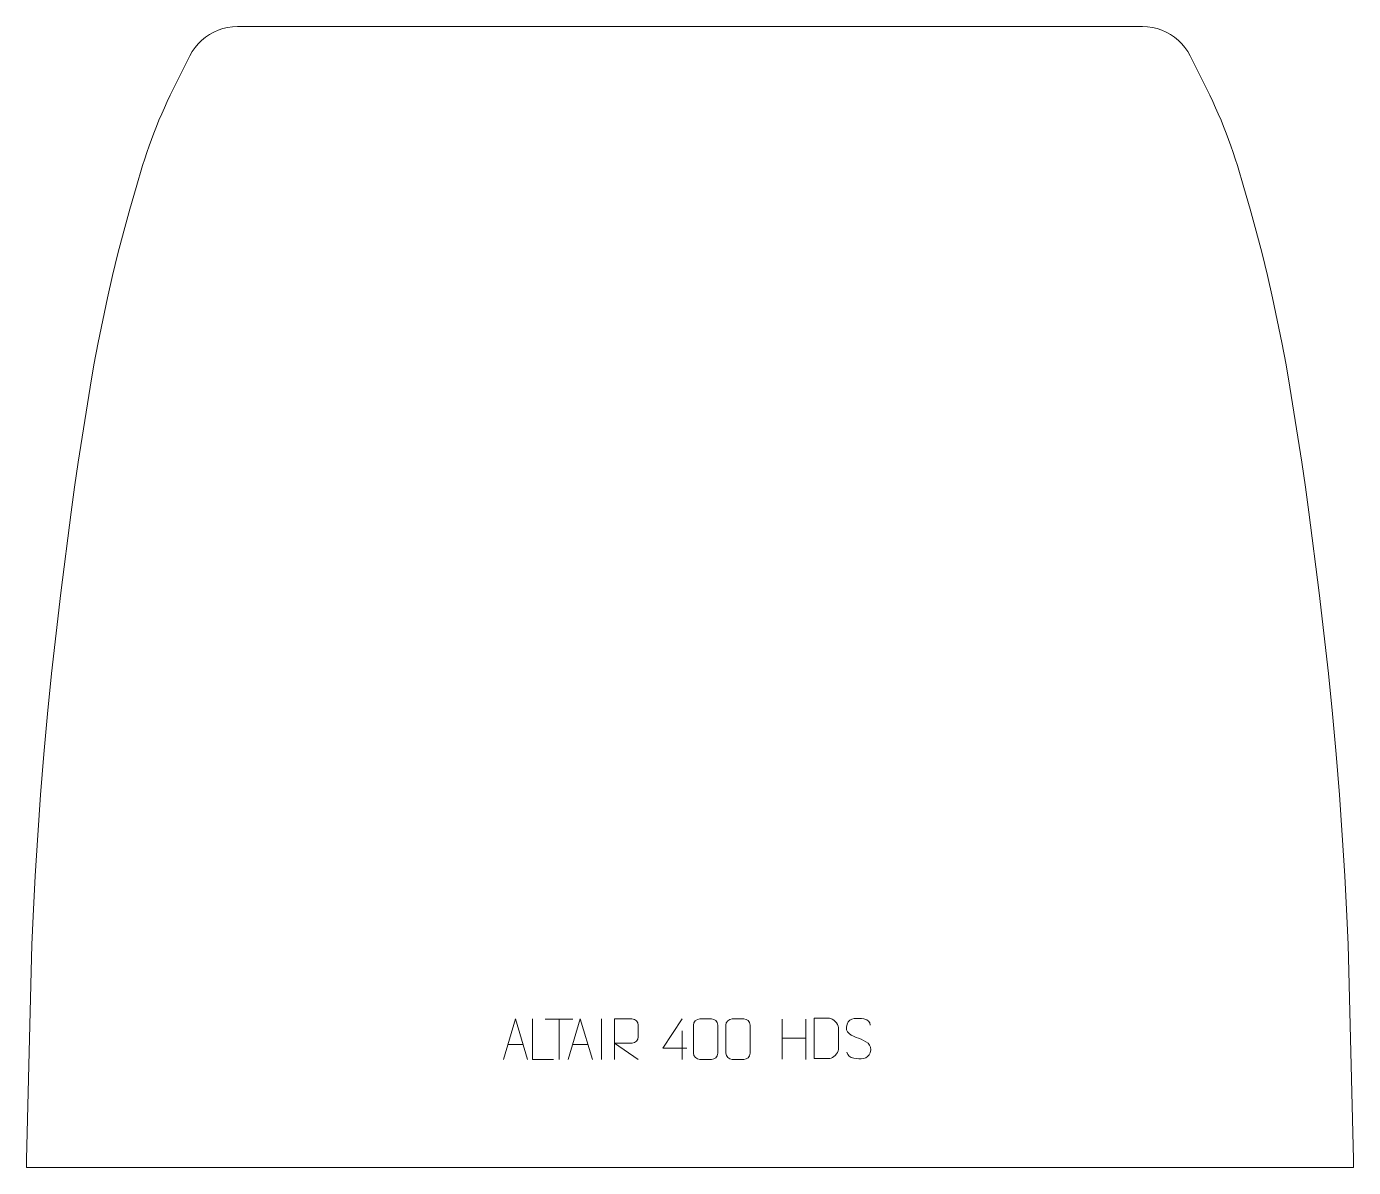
# Model space of a CAD drawing. Header units: millimetres. Extents: x -410 to 410, y 753 to 1458.
import ezdxf

# ---------------------------------------------------------------- set-up
doc = ezdxf.new("R2010")
doc.units = ezdxf.units.MM
doc.header["$MEASUREMENT"] = 0
doc.layers.add('layer 1', color=7, linetype='Continuous')

msp = doc.modelspace()

# ---------------------------------------------------------------- linework, layer by layer
at = {"layer": 'layer 1', "color": 242, "lineweight": 9}
msp.add_open_spline([(-280.0298, 1457.8297), (-280.0298, 1457.8297), (279.353, 1457.8297), (279.353, 1457.8297), (279.353, 1457.8297), (279.353, 1457.8297), (282.3802, 1457.6901), (282.3802, 1457.6901), (282.3802, 1457.6901), (282.3802, 1457.6901), (285.3811, 1457.272), (285.3811, 1457.272), (285.3811, 1457.272), (285.3811, 1457.272), (288.3323, 1456.5786), (288.3323, 1456.5786), (288.3323, 1456.5786), (288.3323, 1456.5786), (291.2063, 1455.6169), (291.2063, 1455.6169), (291.2063, 1455.6169), (291.2063, 1455.6169), (293.9794, 1454.3947), (293.9794, 1454.3947), (293.9794, 1454.3947), (293.9794, 1454.3947), (296.6277, 1452.9226), (296.6277, 1452.9226), (296.6277, 1452.9226), (296.6277, 1452.9226), (299.1297, 1451.2119), (299.1297, 1451.2119), (299.1297, 1451.2119), (299.1297, 1451.2119), (301.4634, 1449.2783), (301.4634, 1449.2783), (301.4634, 1449.2783), (301.4634, 1449.2783), (303.6088, 1447.1378), (303.6088, 1447.1378), (303.6088, 1447.1378), (303.6088, 1447.1378), (305.5482, 1444.8089), (305.5482, 1444.8089), (305.5482, 1444.8089), (305.5482, 1444.8089), (307.2646, 1442.3108), (307.2646, 1442.3108), (307.2646, 1442.3108), (307.2646, 1442.3108), (308.7435, 1439.6655), (308.7435, 1439.6655), (308.7435, 1439.6655), (308.7435, 1439.6655), (320.8468, 1415.3935), (320.8468, 1415.3935), (320.8468, 1415.3935), (320.8468, 1415.3935), (322.6682, 1411.5557), (322.6682, 1411.5557), (322.6682, 1411.5557), (322.6682, 1411.5557), (324.4363, 1407.6931), (324.4363, 1407.6931), (324.4363, 1407.6931), (324.4363, 1407.6931), (326.1509, 1403.8065), (326.1509, 1403.8065), (326.1509, 1403.8065), (326.1509, 1403.8065), (327.8124, 1399.8968), (327.8124, 1399.8968), (327.8124, 1399.8968), (327.8124, 1399.8968), (329.4203, 1395.9649), (329.4203, 1395.9649), (329.4203, 1395.9649), (329.4203, 1395.9649), (330.9742, 1392.011), (330.9742, 1392.011), (330.9742, 1392.011), (330.9742, 1392.011), (332.4731, 1388.0358), (332.4731, 1388.0358), (332.4731, 1388.0358), (332.4731, 1388.0358), (333.9174, 1384.0405), (333.9174, 1384.0405), (333.9174, 1384.0405), (333.9174, 1384.0405), (335.307, 1380.0268), (335.307, 1380.0268), (335.307, 1380.0268), (335.307, 1380.0268), (336.6415, 1375.9931), (336.6415, 1375.9931), (336.6415, 1375.9931), (336.6415, 1375.9931), (337.9204, 1371.9421), (337.9204, 1371.9421), (337.9204, 1371.9421), (337.9204, 1371.9421), (342.0043, 1358.4531), (342.0043, 1358.4531), (342.0043, 1358.4531), (342.0043, 1358.4531), (345.9035, 1344.9085), (345.9035, 1344.9085), (345.9035, 1344.9085), (345.9035, 1344.9085), (349.617, 1331.3126), (349.617, 1331.3126), (349.617, 1331.3126), (349.617, 1331.3126), (353.1452, 1317.6671), (353.1452, 1317.6671), (353.1452, 1317.6671), (353.1452, 1317.6671), (356.4866, 1303.9753), (356.4866, 1303.9753), (356.4866, 1303.9753), (356.4866, 1303.9753), (359.6405, 1290.2382), (359.6405, 1290.2382), (359.6405, 1290.2382), (359.6405, 1290.2382), (362.6069, 1276.4597), (362.6069, 1276.4597), (362.6069, 1276.4597), (362.6069, 1276.4597), (365.3839, 1262.642), (365.3839, 1262.642), (365.3839, 1262.642), (365.3839, 1262.642), (367.9733, 1248.7886), (367.9733, 1248.7886), (367.9733, 1248.7886), (367.9733, 1248.7886), (370.3725, 1234.8997), (370.3725, 1234.8997), (370.3725, 1234.8997), (370.3725, 1234.8997), (372.8842, 1219.5097), (372.8842, 1219.5097), (372.8842, 1219.5097), (372.8842, 1219.5097), (375.3189, 1204.1073), (375.3189, 1204.1073), (375.3189, 1204.1073), (375.3189, 1204.1073), (377.6766, 1188.6933), (377.6766, 1188.6933), (377.6766, 1188.6933), (377.6766, 1188.6933), (379.9575, 1173.2669), (379.9575, 1173.2669), (379.9575, 1173.2669), (379.9575, 1173.2669), (382.1615, 1157.8298), (382.1615, 1157.8298), (382.1615, 1157.8298), (382.1615, 1157.8298), (388.4107, 1107.8298), (388.4107, 1107.8298), (388.4107, 1107.8298), (388.4107, 1107.8298), (391.4011, 1082.9397), (391.4011, 1082.9397), (391.4011, 1082.9397), (391.4011, 1082.9397), (394.1503, 1058.0215), (394.1503, 1058.0215), (394.1503, 1058.0215), (394.1503, 1058.0215), (396.6601, 1033.0782), (396.6601, 1033.0782), (396.6601, 1033.0782), (396.6601, 1033.0782), (398.9293, 1008.1112), (398.9293, 1008.1112), (398.9293, 1008.1112), (398.9293, 1008.1112), (400.9583, 983.1245), (400.9583, 983.1245), (400.9583, 983.1245), (400.9583, 983.1245), (402.7458, 958.1191), (402.7458, 958.1191), (402.7458, 958.1191), (402.7458, 958.1191), (404.2929, 933.097), (404.2929, 933.097), (404.2929, 933.097), (404.2929, 933.097), (405.5996, 908.0624), (405.5996, 908.0624), (405.5996, 908.0624), (405.5996, 908.0624), (406.3421, 890.6031), (406.3421, 890.6031), (406.3421, 890.6031), (406.3421, 890.6031), (409.6615, 757.8302), (409.6615, 757.8302), (409.6615, 757.8302), (409.6615, 757.8302), (409.6615, 752.8302), (409.6615, 752.8302), (409.6615, 752.8302), (409.6615, 752.8302), (-410.3392, 752.8302), (-410.3392, 752.8302), (-410.3392, 752.8302), (-410.3392, 752.8302), (-410.3392, 757.8302), (-410.3392, 757.8302), (-410.3392, 757.8302), (-410.3392, 757.8302), (-407.0198, 890.6031), (-407.0198, 890.6031), (-407.0198, 890.6031), (-407.0198, 890.6031), (-406.2776, 908.0624), (-406.2776, 908.0624), (-406.2776, 908.0624), (-406.2776, 908.0624), (-404.9706, 933.097), (-404.9706, 933.097), (-404.9706, 933.097), (-404.9706, 933.097), (-403.4235, 958.1191), (-403.4235, 958.1191), (-403.4235, 958.1191), (-403.4235, 958.1191), (-401.636, 983.1245), (-401.636, 983.1245), (-401.636, 983.1245), (-401.636, 983.1245), (-399.6069, 1008.1112), (-399.6069, 1008.1112), (-399.6069, 1008.1112), (-399.6069, 1008.1112), (-397.3378, 1033.0782), (-397.3378, 1033.0782), (-397.3378, 1033.0782), (-397.3378, 1033.0782), (-394.8279, 1058.0215), (-394.8279, 1058.0215), (-394.8279, 1058.0215), (-394.8279, 1058.0215), (-392.078, 1082.9397), (-392.078, 1082.9397), (-392.078, 1082.9397), (-392.078, 1082.9397), (-389.0884, 1107.8298), (-389.0884, 1107.8298), (-389.0884, 1107.8298), (-389.0884, 1107.8298), (-382.8381, 1157.8298), (-382.8381, 1157.8298), (-382.8381, 1157.8298), (-382.8381, 1157.8298), (-380.6343, 1173.2669), (-380.6343, 1173.2669), (-380.6343, 1173.2669), (-380.6343, 1173.2669), (-378.3543, 1188.6933), (-378.3543, 1188.6933), (-378.3543, 1188.6933), (-378.3543, 1188.6933), (-375.9957, 1204.1073), (-375.9957, 1204.1073), (-375.9957, 1204.1073), (-375.9957, 1204.1073), (-373.5619, 1219.5097), (-373.5619, 1219.5097), (-373.5619, 1219.5097), (-373.5619, 1219.5097), (-371.0502, 1234.8997), (-371.0502, 1234.8997), (-371.0502, 1234.8997), (-371.0502, 1234.8997), (-368.6502, 1248.7886), (-368.6502, 1248.7886), (-368.6502, 1248.7886), (-368.6502, 1248.7886), (-366.0616, 1262.642), (-366.0616, 1262.642), (-366.0616, 1262.642), (-366.0616, 1262.642), (-363.2838, 1276.4597), (-363.2838, 1276.4597), (-363.2838, 1276.4597), (-363.2838, 1276.4597), (-360.3182, 1290.2382), (-360.3182, 1290.2382), (-360.3182, 1290.2382), (-360.3182, 1290.2382), (-357.1632, 1303.9753), (-357.1632, 1303.9753), (-357.1632, 1303.9753), (-357.1632, 1303.9753), (-353.8228, 1317.6671), (-353.8228, 1317.6671), (-353.8228, 1317.6671), (-353.8228, 1317.6671), (-350.2947, 1331.3126), (-350.2947, 1331.3126), (-350.2947, 1331.3126), (-350.2947, 1331.3126), (-346.5811, 1344.9085), (-346.5811, 1344.9085), (-346.5811, 1344.9085), (-346.5811, 1344.9085), (-342.6809, 1358.4531), (-342.6809, 1358.4531), (-342.6809, 1358.4531), (-342.6809, 1358.4531), (-338.5981, 1371.9421), (-338.5981, 1371.9421), (-338.5981, 1371.9421), (-338.5981, 1371.9421), (-337.3194, 1375.9931), (-337.3194, 1375.9931), (-337.3194, 1375.9931), (-337.3194, 1375.9931), (-335.9847, 1380.0268), (-335.9847, 1380.0268), (-335.9847, 1380.0268), (-335.9847, 1380.0268), (-334.5951, 1384.0405), (-334.5951, 1384.0405), (-334.5951, 1384.0405), (-334.5951, 1384.0405), (-333.151, 1388.0358), (-333.151, 1388.0358), (-333.151, 1388.0358), (-333.151, 1388.0358), (-331.6519, 1392.011), (-331.6519, 1392.011), (-331.6519, 1392.011), (-331.6519, 1392.011), (-330.0979, 1395.9649), (-330.0979, 1395.9649), (-330.0979, 1395.9649), (-330.0979, 1395.9649), (-328.49, 1399.8968), (-328.49, 1399.8968), (-328.49, 1399.8968), (-328.49, 1399.8968), (-326.8284, 1403.8065), (-326.8284, 1403.8065), (-326.8284, 1403.8065), (-326.8284, 1403.8065), (-325.1131, 1407.6931), (-325.1131, 1407.6931), (-325.1131, 1407.6931), (-325.1131, 1407.6931), (-323.3447, 1411.5557), (-323.3447, 1411.5557), (-323.3447, 1411.5557), (-323.3447, 1411.5557), (-321.5245, 1415.3935), (-321.5245, 1415.3935), (-321.5245, 1415.3935), (-321.5245, 1415.3935), (-309.4212, 1439.6655), (-309.4212, 1439.6655), (-309.4212, 1439.6655), (-309.4212, 1439.6655), (-307.9422, 1442.3108), (-307.9422, 1442.3108), (-307.9422, 1442.3108), (-307.9422, 1442.3108), (-306.2258, 1444.8089), (-306.2258, 1444.8089), (-306.2258, 1444.8089), (-306.2258, 1444.8089), (-304.2865, 1447.1378), (-304.2865, 1447.1378), (-304.2865, 1447.1378), (-304.2865, 1447.1378), (-302.1411, 1449.2783), (-302.1411, 1449.2783), (-302.1411, 1449.2783), (-302.1411, 1449.2783), (-299.8073, 1451.2119), (-299.8073, 1451.2119), (-299.8073, 1451.2119), (-299.8073, 1451.2119), (-297.3054, 1452.9226), (-297.3054, 1452.9226), (-297.3054, 1452.9226), (-297.3054, 1452.9226), (-294.6574, 1454.3947), (-294.6574, 1454.3947), (-294.6574, 1454.3947), (-294.6574, 1454.3947), (-291.8839, 1455.6169), (-291.8839, 1455.6169), (-291.8839, 1455.6169), (-291.8839, 1455.6169), (-289.01, 1456.5786), (-289.01, 1456.5786), (-289.01, 1456.5786), (-289.01, 1456.5786), (-286.0599, 1457.272), (-286.0599, 1457.272), (-286.0599, 1457.272), (-286.0599, 1457.272), (-283.0578, 1457.6901), (-283.0578, 1457.6901), (-283.0578, 1457.6901), (-283.0578, 1457.6901), (-280.0298, 1457.8297), (-280.0298, 1457.8297)], degree=3, knots=[0, 0, 0, 0, 0.00952381, 0.00952381, 0.00952381, 0.00952381, 0.01904762, 0.01904762, 0.01904762, 0.01904762, 0.02857143, 0.02857143, 0.02857143, 0.02857143, 0.03809524, 0.03809524, 0.03809524, 0.03809524, 0.04761905, 0.04761905, 0.04761905, 0.04761905, 0.05714286, 0.05714286, 0.05714286, 0.05714286, 0.06666667, 0.06666667, 0.06666667, 0.06666667, 0.07619048, 0.07619048, 0.07619048, 0.07619048, 0.08571429, 0.08571429, 0.08571429, 0.08571429, 0.0952381, 0.0952381, 0.0952381, 0.0952381, 0.1047619, 0.1047619, 0.1047619, 0.1047619, 0.11428571, 0.11428571, 0.11428571, 0.11428571, 0.12380952, 0.12380952, 0.12380952, 0.12380952, 0.13333333, 0.13333333, 0.13333333, 0.13333333, 0.14285714, 0.14285714, 0.14285714, 0.14285714, 0.15238095, 0.15238095, 0.15238095, 0.15238095, 0.16190476, 0.16190476, 0.16190476, 0.16190476, 0.17142857, 0.17142857, 0.17142857, 0.17142857, 0.18095238, 0.18095238, 0.18095238, 0.18095238, 0.19047619, 0.19047619, 0.19047619, 0.19047619, 0.2, 0.2, 0.2, 0.2, 0.20952381, 0.20952381, 0.20952381, 0.20952381, 0.21904762, 0.21904762, 0.21904762, 0.21904762, 0.22857143, 0.22857143, 0.22857143, 0.22857143, 0.23809524, 0.23809524, 0.23809524, 0.23809524, 0.24761905, 0.24761905, 0.24761905, 0.24761905, 0.25714286, 0.25714286, 0.25714286, 0.25714286, 0.26666667, 0.26666667, 0.26666667, 0.26666667, 0.27619048, 0.27619048, 0.27619048, 0.27619048, 0.28571429, 0.28571429, 0.28571429, 0.28571429, 0.2952381, 0.2952381, 0.2952381, 0.2952381, 0.3047619, 0.3047619, 0.3047619, 0.3047619, 0.31428571, 0.31428571, 0.31428571, 0.31428571, 0.32380952, 0.32380952, 0.32380952, 0.32380952, 0.33333333, 0.33333333, 0.33333333, 0.33333333, 0.34285714, 0.34285714, 0.34285714, 0.34285714, 0.35238095, 0.35238095, 0.35238095, 0.35238095, 0.36190476, 0.36190476, 0.36190476, 0.36190476, 0.37142857, 0.37142857, 0.37142857, 0.37142857, 0.38095238, 0.38095238, 0.38095238, 0.38095238, 0.39047619, 0.39047619, 0.39047619, 0.39047619, 0.4, 0.4, 0.4, 0.4, 0.40952381, 0.40952381, 0.40952381, 0.40952381, 0.41904762, 0.41904762, 0.41904762, 0.41904762, 0.42857143, 0.42857143, 0.42857143, 0.42857143, 0.43809524, 0.43809524, 0.43809524, 0.43809524, 0.44761905, 0.44761905, 0.44761905, 0.44761905, 0.45714286, 0.45714286, 0.45714286, 0.45714286, 0.46666667, 0.46666667, 0.46666667, 0.46666667, 0.47619048, 0.47619048, 0.47619048, 0.47619048, 0.48571429, 0.48571429, 0.48571429, 0.48571429, 0.4952381, 0.4952381, 0.4952381, 0.4952381, 0.5047619, 0.5047619, 0.5047619, 0.5047619, 0.51428571, 0.51428571, 0.51428571, 0.51428571, 0.52380952, 0.52380952, 0.52380952, 0.52380952, 0.53333333, 0.53333333, 0.53333333, 0.53333333, 0.54285714, 0.54285714, 0.54285714, 0.54285714, 0.55238095, 0.55238095, 0.55238095, 0.55238095, 0.56190476, 0.56190476, 0.56190476, 0.56190476, 0.57142857, 0.57142857, 0.57142857, 0.57142857, 0.58095238, 0.58095238, 0.58095238, 0.58095238, 0.59047619, 0.59047619, 0.59047619, 0.59047619, 0.6, 0.6, 0.6, 0.6, 0.60952381, 0.60952381, 0.60952381, 0.60952381, 0.61904762, 0.61904762, 0.61904762, 0.61904762, 0.62857143, 0.62857143, 0.62857143, 0.62857143, 0.63809524, 0.63809524, 0.63809524, 0.63809524, 0.64761905, 0.64761905, 0.64761905, 0.64761905, 0.65714286, 0.65714286, 0.65714286, 0.65714286, 0.66666667, 0.66666667, 0.66666667, 0.66666667, 0.67619048, 0.67619048, 0.67619048, 0.67619048, 0.68571429, 0.68571429, 0.68571429, 0.68571429, 0.6952381, 0.6952381, 0.6952381, 0.6952381, 0.7047619, 0.7047619, 0.7047619, 0.7047619, 0.71428571, 0.71428571, 0.71428571, 0.71428571, 0.72380952, 0.72380952, 0.72380952, 0.72380952, 0.73333333, 0.73333333, 0.73333333, 0.73333333, 0.74285714, 0.74285714, 0.74285714, 0.74285714, 0.75238095, 0.75238095, 0.75238095, 0.75238095, 0.76190476, 0.76190476, 0.76190476, 0.76190476, 0.77142857, 0.77142857, 0.77142857, 0.77142857, 0.78095238, 0.78095238, 0.78095238, 0.78095238, 0.79047619, 0.79047619, 0.79047619, 0.79047619, 0.8, 0.8, 0.8, 0.8, 0.80952381, 0.80952381, 0.80952381, 0.80952381, 0.81904762, 0.81904762, 0.81904762, 0.81904762, 0.82857143, 0.82857143, 0.82857143, 0.82857143, 0.83809524, 0.83809524, 0.83809524, 0.83809524, 0.84761905, 0.84761905, 0.84761905, 0.84761905, 0.85714286, 0.85714286, 0.85714286, 0.85714286, 0.86666667, 0.86666667, 0.86666667, 0.86666667, 0.87619048, 0.87619048, 0.87619048, 0.87619048, 0.88571429, 0.88571429, 0.88571429, 0.88571429, 0.8952381, 0.8952381, 0.8952381, 0.8952381, 0.9047619, 0.9047619, 0.9047619, 0.9047619, 0.91428571, 0.91428571, 0.91428571, 0.91428571, 0.92380952, 0.92380952, 0.92380952, 0.92380952, 0.93333333, 0.93333333, 0.93333333, 0.93333333, 0.94285714, 0.94285714, 0.94285714, 0.94285714, 0.95238095, 0.95238095, 0.95238095, 0.95238095, 0.96190476, 0.96190476, 0.96190476, 0.96190476, 0.97142857, 0.97142857, 0.97142857, 0.97142857, 0.98095238, 0.98095238, 0.98095238, 0.98095238, 1, 1, 1, 1], dxfattribs=at)
at = {"layer": 'layer 1', "color": 250, "lineweight": 9}
for points, knots in [([(5.7491, 844.5974), (8.1152, 844.5974), (10.4817, 844.5974), (12.8482, 844.5974), (12.8482, 844.5974), (14.8287, 844.633), (16.8547, 843.1387), (16.8818, 840.6966), (16.8818, 840.6966), (16.8814, 834.9392), (16.8814, 829.1814), (16.8818, 823.4232), (16.8818, 823.4232), (16.7397, 821.0956), (15.0333, 819.6133), (12.8482, 819.6025), (12.8482, 819.6025), (10.4758, 819.6029), (8.1034, 819.6029), (5.7314, 819.6025), (5.7314, 819.6025), (3.7729, 819.4969), (1.7665, 821.3848), (1.7779, 823.4058), (1.7779, 823.4058), (1.7783, 829.1864), (1.7783, 834.9667), (1.7779, 840.7465), (1.7779, 840.7465), (1.7822, 842.8885), (3.5593, 844.611), (5.7491, 844.5974)], [0, 0, 0, 0, 0.11111111, 0.11111111, 0.11111111, 0.11111111, 0.22222222, 0.22222222, 0.22222222, 0.22222222, 0.33333333, 0.33333333, 0.33333333, 0.33333333, 0.44444444, 0.44444444, 0.44444444, 0.44444444, 0.55555556, 0.55555556, 0.55555556, 0.55555556, 0.66666667, 0.66666667, 0.66666667, 0.66666667, 0.77777778, 0.77777778, 0.77777778, 0.77777778, 1, 1, 1, 1]), ([(25.7491, 844.5974), (28.1152, 844.5974), (30.4817, 844.5974), (32.8482, 844.5974), (32.8482, 844.5974), (34.8287, 844.633), (36.8547, 843.1387), (36.8818, 840.6966), (36.8818, 840.6966), (36.8814, 834.9392), (36.8814, 829.1814), (36.8818, 823.4232), (36.8818, 823.4232), (36.7397, 821.0956), (35.0333, 819.6133), (32.8482, 819.6025), (32.8482, 819.6025), (30.4758, 819.6029), (28.1034, 819.6029), (25.7314, 819.6025), (25.7314, 819.6025), (23.7729, 819.4969), (21.7665, 821.3848), (21.7779, 823.4058), (21.7779, 823.4058), (21.7783, 829.1864), (21.7783, 834.9667), (21.7779, 840.7465), (21.7779, 840.7465), (21.7822, 842.8885), (23.5593, 844.611), (25.7491, 844.5974)], [0, 0, 0, 0, 0.11111111, 0.11111111, 0.11111111, 0.11111111, 0.22222222, 0.22222222, 0.22222222, 0.22222222, 0.33333333, 0.33333333, 0.33333333, 0.33333333, 0.44444444, 0.44444444, 0.44444444, 0.44444444, 0.55555556, 0.55555556, 0.55555556, 0.55555556, 0.66666667, 0.66666667, 0.66666667, 0.66666667, 0.77777778, 0.77777778, 0.77777778, 0.77777778, 1, 1, 1, 1]), ([(76.4892, 820.206), (78.821, 820.2064), (83.7712, 820.1824), (86.1027, 820.1821), (86.1027, 820.1821), (88.0277, 820.0767), (91.3463, 823.6183), (91.3351, 825.6356), (91.3351, 825.6356), (91.3347, 831.4057), (91.3347, 833.5754), (91.3351, 839.3447), (91.3351, 839.3447), (91.3308, 841.4828), (87.9563, 845.1429), (85.8039, 845.1294), (85.8039, 845.1294), (83.4782, 845.1294), (78.7539, 845.1294), (76.4278, 845.1294), (76.4278, 845.1294), (76.4282, 839.3825), (76.4895, 825.9533), (76.4892, 820.206)], [0, 0, 0, 0, 0.14285714, 0.14285714, 0.14285714, 0.14285714, 0.28571429, 0.28571429, 0.28571429, 0.28571429, 0.42857143, 0.42857143, 0.42857143, 0.42857143, 0.57142857, 0.57142857, 0.57142857, 0.57142857, 0.71428571, 0.71428571, 0.71428571, 0.71428571, 1, 1, 1, 1]), ([(103.8815, 832.6546), (99.6332, 834.125), (94.7251, 835.9208), (96.7302, 841.4411), (96.7302, 841.4411), (98.2337, 845.581), (103.4473, 845.1925), (107.0509, 844.5914), (107.0509, 844.5914), (109.9115, 844.1142), (110.7762, 842.901), (111.0868, 840.8169)], [0, 0, 0, 0, 0.25, 0.25, 0.25, 0.25, 0.5, 0.5, 0.5, 0.5, 1, 1, 1, 1]), ([(-115.5993, 819.6214), (-115.5993, 819.6214), (-108.2283, 844.5749), (-108.2283, 844.5749), (-108.2283, 844.5749), (-108.2283, 844.5749), (-100.6584, 819.6214), (-100.6584, 819.6214)], [0, 0, 0, 0, 0.33333333, 0.33333333, 0.33333333, 0.33333333, 1, 1, 1, 1]), ([(-84.7827, 819.6213), (-84.7827, 819.6213), (-97.7318, 819.6213), (-97.7318, 819.6213), (-97.7318, 819.6213), (-97.7318, 819.6213), (-97.7318, 844.5749), (-97.7318, 844.5749)], [0, 0, 0, 0, 0.33333333, 0.33333333, 0.33333333, 0.33333333, 1, 1, 1, 1]), ([(-75.5993, 819.6214), (-75.5993, 819.6214), (-68.2283, 844.5749), (-68.2283, 844.5749), (-68.2283, 844.5749), (-68.2283, 844.5749), (-60.6584, 819.6214), (-60.6584, 819.6214)], [0, 0, 0, 0, 0.33333333, 0.33333333, 0.33333333, 0.33333333, 1, 1, 1, 1]), ([(-47.0023, 819.6214), (-47.0023, 819.6214), (-47.0023, 844.5749), (-47.0023, 844.5749), (-47.0023, 844.5749), (-43.4075, 844.5749), (-39.812, 844.5749), (-36.2168, 844.5749), (-36.2168, 844.5749), (-33.8915, 844.5372), (-32.3342, 843.0472), (-32.3383, 840.6808), (-32.3383, 840.6808), (-32.3387, 838.6453), (-32.3387, 835.5859), (-32.3383, 833.5499), (-32.3383, 833.5499), (-32.3448, 831.6744), (-34.1571, 829.7326), (-36.1666, 829.7135), (-36.1666, 829.7135), (-36.1666, 829.7135), (-47.0023, 829.7135), (-47.0023, 829.7135), (-47.0023, 829.7135), (-47.0023, 829.7135), (-32.3476, 819.6214), (-32.3476, 819.6214)], [0, 0, 0, 0, 0.125, 0.125, 0.125, 0.125, 0.25, 0.25, 0.25, 0.25, 0.375, 0.375, 0.375, 0.375, 0.5, 0.5, 0.5, 0.5, 0.625, 0.625, 0.625, 0.625, 0.75, 0.75, 0.75, 0.75, 1, 1, 1, 1]), ([(-2.2594, 826.5147), (-2.2594, 826.5147), (-17.0811, 826.5147), (-17.0811, 826.5147), (-17.0811, 826.5147), (-17.0811, 826.5147), (-5.2035, 844.5852), (-5.2035, 844.5852)], [0, 0, 0, 0, 0.33333333, 0.33333333, 0.33333333, 0.33333333, 1, 1, 1, 1]), ([(103.8815, 832.6545), (107.9001, 831.0078), (112.9296, 829.1195), (111.0956, 823.7592), (111.0956, 823.7592), (109.6358, 819.4928), (104.725, 819.7495), (100.9989, 820.3042), (100.9989, 820.3042), (98.2489, 820.714), (97.028, 821.9275), (96.65, 824.0397)], [0, 0, 0, 0, 0.25, 0.25, 0.25, 0.25, 0.5, 0.5, 0.5, 0.5, 1, 1, 1, 1])]:
    msp.add_open_spline(points, degree=3, knots=knots, dxfattribs=at)
for points in [[(-89.7508, 844.5514), (-89.7508, 844.5514), (-72.7636, 844.5514), (-72.7636, 844.5514)], [(-81.257, 819.6214), (-81.257, 819.6214), (-81.257, 844.5749), (-81.257, 844.5749)], [(-55.1288, 844.5852), (-55.1288, 844.5852), (-55.1288, 819.6111), (-55.1288, 819.6111)], [(-5.2035, 837.2758), (-5.2035, 837.2758), (-5.2035, 819.6111), (-5.2035, 819.6111)], [(56.5598, 844.5367), (56.5598, 844.5367), (56.5598, 819.7592), (56.5598, 819.7592)], [(71.2031, 844.5367), (71.2031, 844.5367), (71.2031, 819.5832), (71.2031, 819.5832)], [(-112.8767, 828.8708), (-112.8767, 828.8708), (-103.381, 828.8708), (-103.381, 828.8708)], [(-72.8767, 828.8708), (-72.8767, 828.8708), (-63.381, 828.8708), (-63.381, 828.8708)], [(56.5598, 832.6544), (56.5598, 832.6544), (71.2031, 832.6548), (71.2031, 832.6548)]]:
    msp.add_open_spline(points, degree=3, dxfattribs=at)

doc.saveas('drawing.dxf')
